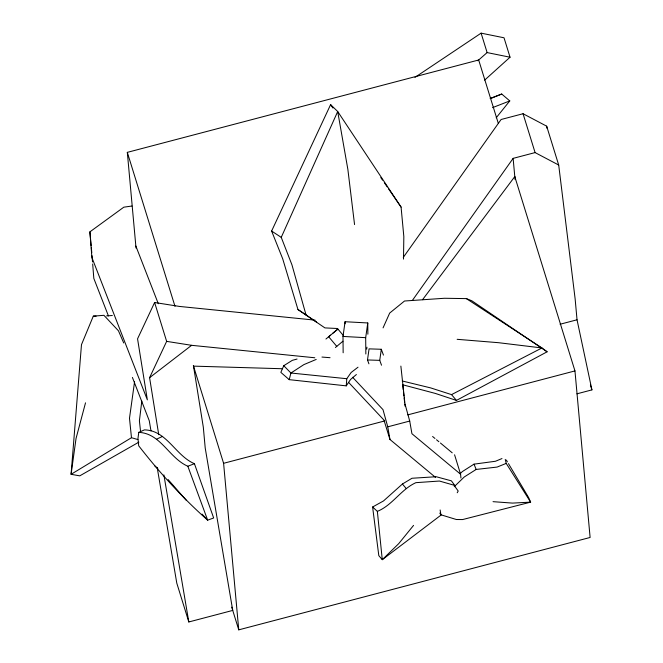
<?xml version="1.0" encoding="UTF-8"?>
<svg xmlns="http://www.w3.org/2000/svg" width="663" height="663" viewBox="0 0 663 663"><rect width="100%" height="100%" fill="white"/><g stroke="black" fill="none" stroke-linecap="round" stroke-linejoin="round"><path stroke-width="0.99" d="M403.502 259.109L403.833 236.575L401.082 207.105L337.699 111.508L330.605 104.638L271.615 231.047L282.695 258.785L297.96 309.522L324.92 327.903L337.243 328.492M297.049 359.048L292.292 360.349L283.764 365.711L280.839 372.366L289.201 379.65L346.252 385.858L346.79 378.714L351.141 372.49L358.012 367.203M141.816 401.04L139.396 420.798L140.581 431.704M138.758 432.375L137.954 438.599L138.708 445.801C159.468 472.528 182.333 497.689 207.66 520.157L213.66 517.969L194.425 463.694C175.438 455.63 166.778 430.295 144.459 429.881L138.758 432.375C160.794 433.287 169.123 458.174 187.836 466.238L207.66 520.157L202.033 514.074M134.572 381.731L129.492 418.237L131.473 437.704L71.082 474.31L81.483 344.652L93.301 316.135L103.934 315.315L118.453 330.796L123.741 342.995M343.152 352.782L342.995 336.448L345.075 321.729L367.766 322.956L367.874 334.185M365.843 354.009L365.686 337.666L367.766 322.956M366.689 349.144L366.962 347.18M368.918 363.838L367.493 359.959L369.059 348.871L381.308 349.268L383.446 355.095M381.523 365.214L379.742 360.357L381.308 349.268M289.201 379.65L290.924 373.02L303.911 364.592L316.201 359.437M85.519 402.831L76.054 438.425L71.082 474.31L79.767 475.852L138.865 442.155M383.065 327.887L389.67 313.077L404.529 301.01L444.517 298.267L466.362 298.615L471.824 300.787L547.116 351.804L456.442 400.419L435.359 393.432L402.54 384.731M306.049 315L291.944 264.827L281.245 237.362L337.699 111.508L347.868 169.405L354.556 224.583M315.082 320.146L179.582 306.447L154.612 302.502L137.556 338.818L147.36 399.888L91.925 257.6L89.895 231.859L123.815 207.179L131.978 206.019M158.739 434.679L149.589 377.686L166.645 341.37L154.612 302.502M457.205 492.766L458.208 491.034L453.981 485.2L439.42 481.04L415.883 482.664C400.924 489.435 392.612 505.115 377.355 511.372L382.269 559.688L440.986 515.11M346.252 385.858L350.536 379.501L356.396 374.529M403.27 257.418L501.095 119.497L523.049 113.729L546.668 126.169L558.702 165.037L575.144 298.972L577.034 319.79L591.918 389.885L576.943 393.822M412.328 300.488L513.129 158.366L535.091 152.589L558.702 165.037M422.546 299.717L514.786 176.582L513.129 158.366M496.189 117.799L509.772 100.909L501.717 94.03L490.33 98.497M413.563 525.394L398.678 543.685L382.269 559.688L378.813 555.644L372.606 506.996L383.512 500.938L402.424 484.015L411.996 478.255L436.204 476.73L451.387 480.849L455.025 485.772M460.097 473.78L462.302 471.608L474.02 464.15L495.485 461.257L501.982 458.556M454.246 486.667L464.291 476.954L476.15 469.445L497.101 467.075L506.217 463.396L530.632 502.14L462.617 519.56L456.384 519.519L440.936 514.803L439.776 513.087M484.645 80.107L510.038 57.217L504.021 37.783L481.106 33.15L414.947 77.389M477.808 60.756L487.123 52.584L510.038 57.217M329.014 336.448L330.539 335.155M332.834 333.216L334.367 331.923M325.947 339.025L337.915 329.055L343.492 335.693M335.403 347.511L342.912 341.23M335.138 331.276L337.915 329.055M149.589 377.686L191.615 345.315L314.801 357.771M402.192 380.968L430.677 387.905L451.536 394.618L541.953 347.959L547.116 351.804M156.758 439.08L162.617 436.362M490.189 98.605L501.717 94.03M492.559 107.646L509.772 100.909M187.836 466.238L194.425 463.694M136.023 248.037L127.321 152.366L478.678 59.985L498.245 123.161M560.069 324.248L577.034 319.79M514.745 176.457L574.962 370.915L590.111 537.469L238.755 629.85L223.597 463.304L384.764 420.922M407.786 414.872L574.962 370.915M435.492 477.377L389.968 439.494L387.756 426.831L409.717 421.055L404.969 403.875L400.866 366.092M157.222 467.688L176.781 583.1L188.814 621.969L232.738 610.416L205.215 448.022L203.317 427.204L193.513 366.133L282.479 368.744M106.577 315.895L112.329 315.505M93.301 316.135L96.127 316.168M367.493 359.959L379.742 360.357M342.995 336.448L365.686 337.666M321.961 357.059L330.05 357.697M493.04 501.667L512.491 503.101L530.632 502.14L528.544 497.424L508.463 463.628M457.147 339.315L498.526 342.696L541.953 347.959L466.362 298.615M346.79 378.714L290.924 373.02L283.764 365.711M166.645 341.37L191.615 345.315M131.473 437.704L137.887 439.561M271.615 231.047L281.245 237.362M297.96 309.522L316.674 322.177M154.794 465.965L157.844 468.426M432.599 436.494L434.953 438.458M436.519 439.76L438.873 441.724M440.447 443.025L452.216 452.829M460.934 478.006L460.586 474.219L411.93 433.718L409.717 421.055M372.606 506.996L377.355 511.372M352.617 377.272L383.007 409.651L387.756 426.831M348.614 382.41L383.952 420.06L389.968 439.494M168.095 479.556L186.494 500.548M451.536 394.618L456.442 400.419M328.724 336.804L336.787 346.401M402.424 484.015L406.17 488.507M330.605 104.638L332.942 108.036M380.811 177.593L382.559 180.137M384.308 182.681L387.233 186.916M388.394 188.615L401.082 207.105M506.35 460.072L507.41 461.846M474.02 464.15L476.15 469.445M135.849 246.048L158.316 303.737M108.425 315.911L93.823 278.419L92.679 264.007M132.401 377.438L149.258 420.707L150.99 430.917M523.049 113.729L535.091 152.589M590.41 385.029L591.918 389.885M481.106 33.15L487.123 52.584M454.569 454.785L460.586 474.219M127.321 152.366L174.999 306.356M193.339 365.578L223.597 463.304M231.727 607.151L238.755 629.85M505.256 459.401L506.217 463.396M163.885 474.89L188.814 621.969M440.124 509.963L440.936 514.803M546.668 126.169L546.925 128.216M514.786 176.582L515.159 179.648M402.814 385.692L403.253 389.778M403.477 391.816L403.924 395.902M404.14 397.949L404.587 402.027M404.803 404.074L405.027 406.112M89.895 231.859L91.154 245.741M91.337 247.722L91.792 252.678M92.033 255.769L92.522 261.943M345.075 321.729L345.091 323.776"/></g></svg>
